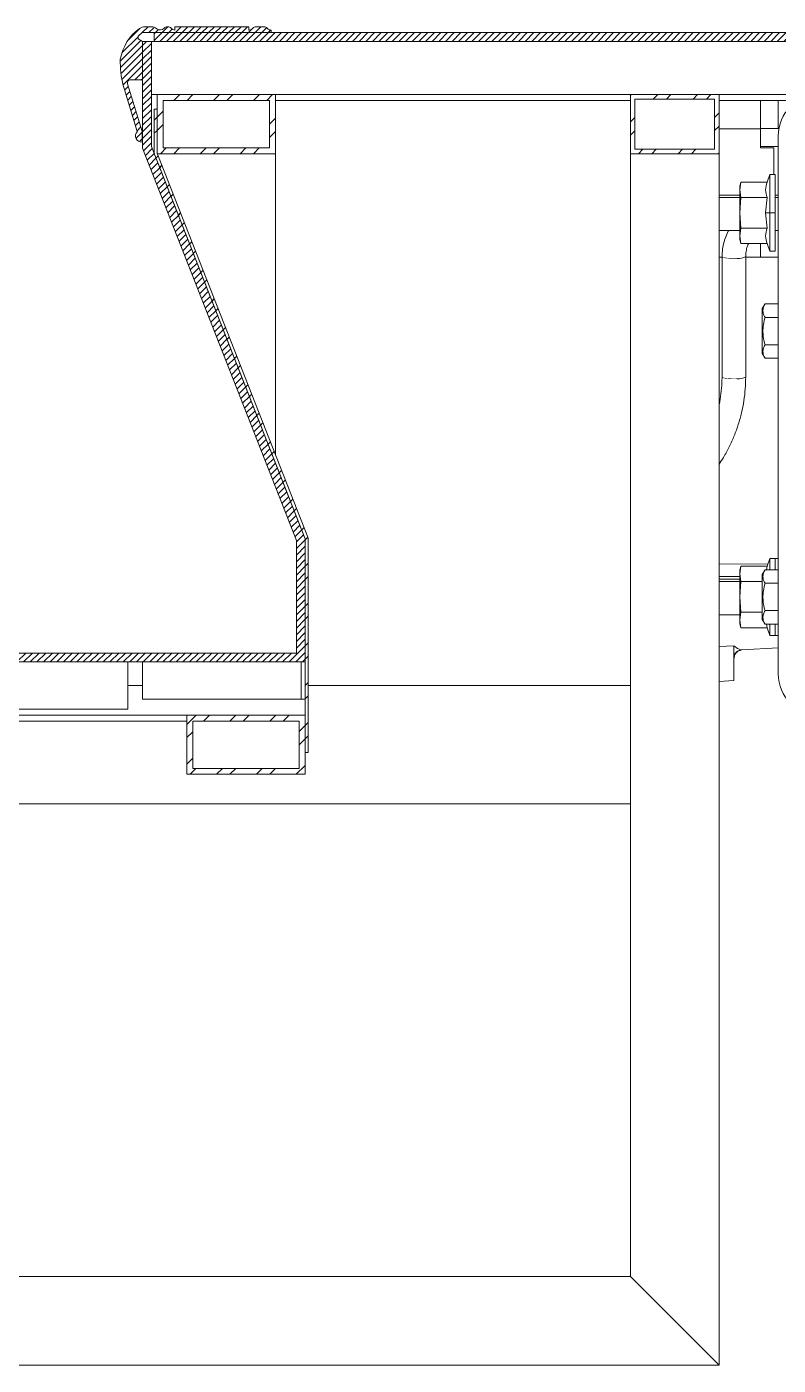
# Model space of a CAD drawing. Header units: millimetres. Extents: x -16985 to -606, y 2122 to 9380.
# Drawn here: x -2649.4 to -2395.3, y 4758.2 to 5211.2 of the extents above; entities that cross this region are included whole.
import ezdxf

# ---------------------------------------------------------------- set-up
doc = ezdxf.new("R2010")
doc.units = ezdxf.units.MM
for name, pattern in [('K5LT32768', [0]), ('K5LT32769', [0]), ('K5LT_THIN', [0])]:
    doc.linetypes.add(name, pattern=pattern)
pattern_1 = [(45, (0, 0), (-6.735192, 6.735192), []), (45, (4.49, 0), (-6.735192, 6.735192), [])]
pattern_2 = [(45, (0, 0), (-1.122532, 1.122532), [])]

msp = doc.modelspace()

# ---------------------------------------------------------------- hatches: boundary and pattern name
h = msp.add_hatch()
h.set_pattern_fill('ANSI31_ISO', style=0, pattern_type=0)
h.set_pattern_definition(pattern_2)
h.paths.add_polyline_path([(-2600.6, 5210.65), (-2601.73, 5211.16), (-2601.86, 5211.16), (-2602.98, 5210.65), (-2604.39, 5210.06), (-2605.41, 5210.47), (-2607.33, 5211.16), (-2609.51, 5211.16), (-2611.27, 5210.59), (-2614.88, 5206.99), (-2617.21, 5202.46), (-2617.79, 5200.16), (-2617.79, 5199), (-2617, 5192.13), (-2616.48, 5190.23), (-2612.03, 5175.66), (-2612.64, 5174.01), (-2611.75, 5172.49), (-2610.43, 5172.16), (-2610.43, 5175.66), (-2615.38, 5191.86), (-2615.25, 5192.73), (-2614.49, 5193.15), (-2614.42, 5193.16), (-2610.29, 5193.16), (-2610.29, 5206.16), (-2611.79, 5207.02), (-2611.79, 5208.01), (-2610.43, 5209.19), (-2566.79, 5209.19), (-2566.79, 5210.06), (-2568.1, 5210.65), (-2569.23, 5211.16), (-2571.86, 5211.16), (-2572.98, 5210.65), (-2574.29, 5210.06), (-2574.29, 5211.16), (-2599.29, 5211.16), (-2599.29, 5210.06)])
h = msp.add_hatch()
h.set_pattern_fill('ANSI31_ISO', style=0, pattern_type=0)
h.set_pattern_definition(pattern_2)
h.paths.add_polyline_path([(-2359.29, 5209.19), (-2606.29, 5209.19), (-2606.29, 5206.19), (-2359.29, 5206.19)])
h = msp.add_hatch()
h.set_pattern_fill('ANSI31_ISO', style=0, pattern_type=0)
h.set_pattern_definition(pattern_2)
h.paths.add_polyline_path([(-2610.29, 5170.11), (-2558.23, 5037.26), (-2558.23, 4999.19), (-2806.38, 4999.19), (-2806.38, 4996.19), (-2555.23, 4996.19), (-2555.23, 5037.83), (-2607.29, 5170.68), (-2607.29, 5206.19), (-2610.29, 5206.19)])
h = msp.add_hatch()
h.set_pattern_fill('ANSI32_ISO', style=0, pattern_type=0)
h.set_pattern_definition(pattern_1)
h.paths.add_polyline_path([(-2565.29, 5168.19), (-2565.29, 5188.19), (-2605.29, 5188.19), (-2605.29, 5168.19)])
h.paths.add_polyline_path([(-2603.29, 5186.19), (-2567.29, 5186.19), (-2567.29, 5170.19), (-2603.29, 5170.19)])
h = msp.add_hatch()
h.set_pattern_fill('ANSI32_ISO', style=0, pattern_type=0)
h.set_pattern_definition(pattern_1)
h.paths.add_polyline_path([(-2415.29, 5168.19), (-2415.29, 5188.19), (-2445.29, 5188.19), (-2445.29, 5168.19)])
h.paths.add_polyline_path([(-2443.79, 5186.69), (-2416.79, 5186.69), (-2416.79, 5169.69), (-2443.79, 5169.69)])
h = msp.add_hatch()
h.set_pattern_fill('ANSI32_ISO', style=0, pattern_type=0)
h.set_pattern_definition(pattern_1)
h.paths.add_polyline_path([(-2555.23, 4965.57), (-2554.23, 4965.57), (-2554.23, 5037.56), (-2554.39, 5038.44), (-2605.2, 5168.07), (-2605.29, 5168.58), (-2605.29, 5183.31), (-2606.29, 5183.31), (-2606.29, 5168.58), (-2606.13, 5167.7), (-2555.33, 5038.07), (-2555.23, 5037.56)])
h = msp.add_hatch()
h.set_pattern_fill('ANSI32_ISO', style=0, pattern_type=0)
h.set_pattern_definition(pattern_1)
h.paths.add_polyline_path([(-2555.29, 4958.19), (-2555.29, 4978.19), (-2595.29, 4978.19), (-2595.29, 4958.19)])
h.paths.add_polyline_path([(-2593.29, 4976.19), (-2557.29, 4976.19), (-2557.29, 4960.19), (-2593.29, 4960.19)])

# ---------------------------------------------------------------- linework, layer by layer
at = {"color": 7, "linetype": 'K5LT_THIN', "lineweight": 18}
for p, q in [((-2611.79, 5208.01), (-2610.43, 5209.19)), ((-2610.43, 5209.19), (-2566.79, 5209.19)), ((-2607.33, 5211.16), (-2609.51, 5211.16)), ((-2606.29, 5209.19), (-2606.29, 5206.19)), ((-2606.29, 5209.19), (-2359.29, 5209.19)), ((-2601.73, 5211.16), (-2601.86, 5211.16)), ((-2599.29, 5211.16), (-2599.29, 5210.06)), ((-2574.29, 5211.16), (-2599.29, 5211.16)), ((-2574.29, 5210.06), (-2574.29, 5211.16)), ((-2569.23, 5211.16), (-2571.86, 5211.16)), ((-2566.79, 5209.19), (-2566.79, 5210.06)), ((-2611.79, 5207.02), (-2611.79, 5208.01)), ((-2610.29, 5206.16), (-2611.79, 5207.02)), ((-2610.29, 5170.11), (-2610.29, 5206.19)), ((-2610.29, 5206.19), (-2607.29, 5206.19)), ((-2610.29, 5193.16), (-2610.29, 5206.16)), ((-2607.29, 5170.68), (-2607.29, 5206.19)), ((-2607.29, 5206.19), (-2606.29, 5206.19)), ((-2606.29, 5206.19), (-2359.29, 5206.19)), ((-2617.79, 5200.16), (-2617.79, 5199)), ((-2610.43, 5175.66), (-2615.38, 5191.86)), ((-2614.42, 5193.16), (-2610.29, 5193.16)), ((-2616.48, 5190.23), (-2612.03, 5175.66)), ((-2607.29, 5188.19), (-2605.29, 5188.19)), ((-2605.29, 5188.19), (-2605.29, 5168.19)), ((-2565.29, 5188.19), (-2605.29, 5188.19)), ((-2565.29, 5168.19), (-2565.29, 5188.19)), ((-2445.29, 5188.19), (-2565.29, 5188.19)), ((-2445.29, 5188.19), (-2445.29, 5168.19)), ((-2415.29, 5188.19), (-2445.29, 5188.19)), ((-2443.79, 5186.69), (-2443.79, 5169.69)), ((-2416.79, 5186.69), (-2443.79, 5186.69)), ((-2416.79, 5169.69), (-2416.79, 5186.69)), ((-2415.29, 5168.19), (-2415.29, 5188.19)), ((-2381.29, 5188.19), (-2415.29, 5188.19)), ((-2606.29, 5183.31), (-2605.29, 5183.31)), ((-2606.29, 5168.58), (-2606.29, 5183.31)), ((-2605.29, 5168.58), (-2605.29, 5183.31)), ((-2603.29, 5186.19), (-2603.29, 5170.19)), ((-2567.29, 5186.19), (-2603.29, 5186.19)), ((-2567.29, 5170.19), (-2567.29, 5186.19)), ((-2445.29, 5186.19), (-2565.29, 5186.19)), ((-2388.5, 5186.19), (-2415.29, 5186.19)), ((-2401.29, 5176.69), (-2401.29, 5186.19)), ((-2395.29, 5176.69), (-2395.29, 5186.19)), ((-2610.43, 5172.16), (-2610.43, 5175.66)), ((-2401.29, 5170.69), (-2401.29, 5176.69)), ((-2401.29, 5176.69), (-2395.29, 5176.69)), ((-2401.29, 5176.59), (-2401.29, 5170.19)), ((-2395.29, 4992.19), (-2395.29, 5174.19)), ((-2558.23, 5037.26), (-2610.29, 5170.11)), ((-2555.23, 5037.83), (-2607.29, 5170.68)), ((-2603.29, 5170.19), (-2567.29, 5170.19)), ((-2443.79, 5169.69), (-2416.79, 5169.69)), ((-2401.29, 5170.69), (-2395.29, 5170.69)), ((-2396.79, 5170.19), (-2401.29, 5170.19)), ((-2396.79, 5170.19), (-2396.79, 5161.19)), ((-2555.33, 5038.07), (-2606.13, 5167.7)), ((-2605.29, 5168.19), (-2565.29, 5168.19)), ((-2554.39, 5038.44), (-2605.2, 5168.07)), ((-2565.29, 5066.25), (-2565.29, 5168.19)), ((-2445.29, 5168.19), (-2415.29, 5168.19)), ((-2445.29, 4788.19), (-2445.29, 5168.19)), ((-2415.29, 5154.19), (-2415.29, 5168.19)), ((-2398.09, 5161.19), (-2399.04, 5158.58)), ((-2396.29, 5161.19), (-2398.09, 5161.19)), ((-2398.09, 5161.19), (-2398.09, 5148.19)), ((-2396.29, 5161.19), (-2396.29, 5148.19)), ((-2407.92, 5158.59), (-2408.29, 5157.19)), ((-2408.29, 5155.98), (-2407.92, 5158.58)), ((-2408.29, 5155.98), (-2408.29, 5157.19)), ((-2408.29, 5148.19), (-2408.29, 5155.98)), ((-2407.92, 5153.38), (-2408.29, 5155.98)), ((-2399.04, 5158.58), (-2407.92, 5158.58)), ((-2408.29, 5154.19), (-2415.29, 5154.19)), ((-2415.29, 5153.38), (-2415.29, 5154.19)), ((-2415.29, 5142.19), (-2415.29, 5153.38)), ((-2408.29, 5148.19), (-2407.92, 5153.38)), ((-2399.04, 5153.38), (-2407.92, 5153.38)), ((-2399.04, 5153.38), (-2399.55, 5148.19)), ((-2395.29, 5154.19), (-2396.29, 5154.19)), ((-2407.92, 5142.99), (-2408.29, 5148.19)), ((-2408.29, 5140.39), (-2408.29, 5148.19)), ((-2399.55, 5148.19), (-2399.04, 5142.99)), ((-2398.09, 5148.19), (-2399.55, 5148.19)), ((-2398.09, 5135.19), (-2398.09, 5148.19)), ((-2396.29, 5148.19), (-2398.09, 5148.19)), ((-2396.29, 5135.19), (-2396.29, 5148.19)), ((-2415.29, 5142.19), (-2408.29, 5142.19)), ((-2415.29, 5024.19), (-2415.29, 5142.19)), ((-2408.29, 5140.39), (-2407.92, 5142.99)), ((-2399.04, 5142.99), (-2407.92, 5142.99)), ((-2396.29, 5142.19), (-2395.29, 5142.19)), ((-2407.92, 5137.79), (-2408.29, 5140.39)), ((-2408.29, 5139.19), (-2408.29, 5140.39)), ((-2408.29, 5139.19), (-2407.92, 5137.78)), ((-2399.04, 5137.79), (-2407.92, 5137.79)), ((-2401.29, 5133.19), (-2401.29, 5137.79)), ((-2399.04, 5137.79), (-2398.09, 5135.19)), ((-2415.29, 5133.19), (-2414.29, 5133.19)), ((-2414.29, 5133.36), (-2414.29, 5092.62)), ((-2406.29, 5092.62), (-2406.29, 5133.36)), ((-2406.29, 5133.19), (-2401.29, 5133.19)), ((-2401.29, 5133.19), (-2395.29, 5133.19)), ((-2398.09, 5135.19), (-2396.29, 5135.19)), ((-2399.75, 5117.42), (-2400.69, 5115.79)), ((-2400.69, 5115.79), (-2400.69, 5100.59)), ((-2399.75, 5117.42), (-2395.29, 5117.42)), ((-2399.75, 5112.81), (-2395.29, 5112.81)), ((-2400.69, 5100.59), (-2399.75, 5098.95)), ((-2399.75, 5103.57), (-2395.29, 5103.57)), ((-2395.29, 5098.95), (-2399.75, 5098.95)), ((-2558.23, 4999.19), (-2558.23, 5037.26)), ((-2555.23, 4996.19), (-2555.23, 5037.83)), ((-2555.23, 5037.56), (-2555.23, 4965.57)), ((-2554.23, 5037.56), (-2554.23, 4965.57)), ((-2407.92, 5028.59), (-2408.29, 5027.19)), ((-2408.29, 5025.98), (-2407.92, 5028.58)), ((-2399.04, 5028.58), (-2407.92, 5028.58)), ((-2406.93, 5028.59), (-2406.93, 5028.58)), ((-2399.04, 5028.58), (-2399.27, 5027.42)), ((-2398.09, 5031.19), (-2399.04, 5028.58)), ((-2396.29, 5031.19), (-2398.09, 5031.19)), ((-2398.09, 5031.19), (-2398.09, 5027.42)), ((-2395.3, 5031.19), (-2396.29, 5031.19)), ((-2396.29, 5031.19), (-2396.29, 5027.42)), ((-2395.3, 5031.19), (-2395.3, 5027.42)), ((-2408.29, 5024.19), (-2415.29, 5024.19)), ((-2415.29, 5023.38), (-2415.29, 5024.19)), ((-2408.29, 5025.98), (-2408.29, 5027.19)), ((-2408.29, 5018.19), (-2408.29, 5025.98)), ((-2407.92, 5023.38), (-2408.29, 5025.98)), ((-2399.75, 5027.42), (-2400.69, 5025.79)), ((-2400.69, 5025.79), (-2400.69, 5010.59)), ((-2399.75, 5027.42), (-2395.29, 5027.42)), ((-2415.29, 5012.19), (-2415.29, 5023.38)), ((-2408.29, 5018.19), (-2407.92, 5023.38)), ((-2400.69, 5023.38), (-2407.92, 5023.38)), ((-2399.75, 5022.81), (-2395.29, 5022.81)), ((-2407.92, 5012.99), (-2408.29, 5018.19)), ((-2408.29, 5010.39), (-2408.29, 5018.19)), ((-2415.29, 5012.19), (-2408.29, 5012.19)), ((-2415.29, 4887.62), (-2415.29, 5012.19)), ((-2408.29, 5010.39), (-2407.92, 5012.99)), ((-2407.92, 5007.79), (-2408.29, 5010.39)), ((-2408.29, 5009.19), (-2408.29, 5010.39)), ((-2400.69, 5012.99), (-2407.92, 5012.99)), ((-2400.69, 5010.59), (-2399.75, 5008.95)), ((-2399.75, 5013.57), (-2395.29, 5013.57)), ((-2408.29, 5009.19), (-2407.92, 5007.78)), ((-2399.04, 5007.79), (-2407.92, 5007.79)), ((-2406.93, 5007.79), (-2406.93, 5007.78)), ((-2395.29, 5008.95), (-2399.75, 5008.95)), ((-2399.27, 5008.95), (-2399.04, 5007.79)), ((-2399.04, 5007.79), (-2398.09, 5005.19)), ((-2398.09, 5005.19), (-2398.09, 5008.95)), ((-2396.29, 5005.19), (-2396.29, 5008.95)), ((-2395.3, 5005.19), (-2395.3, 5008.95)), ((-2410.25, 5001.65), (-2410.25, 4998.39)), ((-2407.65, 5000.28), (-2395.29, 5000.92)), ((-2398.09, 5005.19), (-2396.29, 5005.19)), ((-2396.29, 5005.19), (-2395.3, 5005.19)), ((-2558.23, 4999.19), (-2806.38, 4999.19)), ((-2410.25, 4998.39), (-2410.25, 4997.29)), ((-2410.25, 4997.29), (-2410.25, 4989.88)), ((-2408.1, 5000.17), (-2408.08, 5000.2)), ((-2407.84, 5000.33), (-2407.65, 5000.28)), ((-2555.23, 4996.19), (-2806.38, 4996.19)), ((-2615.29, 4980.19), (-2615.29, 4996.19)), ((-2610.23, 4983.57), (-2610.23, 4996.19)), ((-2610.23, 4988.19), (-2615.29, 4988.19)), ((-2554.23, 4988.19), (-2445.29, 4988.19)), ((-2445.29, 4948.19), (-2445.29, 4988.19)), ((-2410.25, 4989.88), (-2415.29, 4989.6)), ((-2556.63, 4983.57), (-2610.23, 4983.57)), ((-2556.63, 4983.57), (-2555.23, 4983.57)), ((-2595.29, 4978.19), (-2765.29, 4978.19)), ((-2758.29, 4980.19), (-2615.29, 4980.19)), ((-2595.29, 4978.19), (-2595.29, 4958.19)), ((-2555.29, 4978.19), (-2595.29, 4978.19)), ((-2555.29, 4958.19), (-2555.29, 4978.19)), ((-2595.29, 4976.19), (-2765.29, 4976.19)), ((-2557.29, 4976.19), (-2593.29, 4976.19)), ((-2593.29, 4976.19), (-2593.29, 4960.19)), ((-2557.29, 4960.19), (-2557.29, 4976.19)), ((-2554.23, 4965.57), (-2555.23, 4965.57)), ((-2593.29, 4960.19), (-2557.29, 4960.19)), ((-2595.29, 4958.19), (-2555.29, 4958.19)), ((-2796.22, 4948.19), (-2445.29, 4948.19)), ((-2415.29, 4758.19), (-2415.29, 4887.62)), ((-2698.54, 4788.19), (-2445.29, 4788.19)), ((-2415.29, 4758.19), (-2445.29, 4788.19)), ((-2699.57, 4758.19), (-2415.29, 4758.19))]:
    msp.add_line(p, q, dxfattribs=at)
at = {"color": 8, "linetype": 'K5LT32768', "lineweight": 15, "true_color": 0x808080}
for p, q in [((-2415.29, 5176.59), (-2401.29, 5176.59)), ((-2408.29, 5153.38), (-2415.29, 5153.38)), ((-2395.29, 5153.38), (-2396.29, 5153.38)), ((-2398.78, 5029.29), (-2415.29, 5029.44)), ((-2395.29, 5029.26), (-2395.3, 5029.26)), ((-2415.29, 5025.14), (-2408.29, 5025.14)), ((-2408.29, 5023.38), (-2415.29, 5023.38)), ((-2415.29, 5001.4), (-2410.25, 5001.65)), ((-2556.63, 4996.19), (-2556.63, 4983.57))]:
    msp.add_line(p, q, dxfattribs=at)
at = {"color": 8, "linetype": 'K5LT32769', "true_color": 0x808080, "const_width": 0.18}
for points in [[(-2409.13, 5132.78), (-2410.31, 5132.76), (-2411.49, 5132.78), (-2412.56, 5132.86), (-2413.43, 5132.98), (-2414.02, 5133.14), (-2414.28, 5133.32), (-2414.29, 5133.36)], [(-2409.13, 5092.04), (-2410.31, 5092.01), (-2411.49, 5092.04), (-2412.56, 5092.12), (-2413.43, 5092.24), (-2414.02, 5092.4), (-2414.28, 5092.57), (-2414.29, 5092.62)]]:
    msp.add_lwpolyline(points, dxfattribs=at)
at = {"color": 7, "linetype": 'K5LT_THIN', "lineweight": 18}
for centre, radius, start, end in [((-2601.68, 5197.34), 16.35, 125.8708, 170.0726), ((-2609.51, 5208.16), 3, 90, 125.8708), ((-2607.33, 5208.16), 3, 50.2984, 90), ((-2604.29, 5211.81), 1.75, 230.2984, 318.4753), ((-2601.86, 5209.66), 1.5, 90, 138.4753), ((-2601.73, 5209.66), 1.5, 41.5247, 90), ((-2599.29, 5211.81), 1.75, 221.5247, 270), ((-2574.29, 5211.81), 1.75, 270, 318.4753), ((-2571.86, 5209.66), 1.5, 90, 138.4753), ((-2569.23, 5209.66), 1.5, 41.5247, 90), ((-2566.79, 5211.81), 1.75, 221.5247, 270), ((-2587.79, 5199), 30, 180, 197), ((-2614.42, 5192.16), 1, 90, 197), ((-2381.29, 5174.19), 14, 90, 180), ((-2610.61, 5174.19), 2.04, 133.851, 275.2834), ((-2603.89, 5168.58), 2.4, 180, 201.4), ((-2603.89, 5168.58), 1.4, 180, 201.4), ((-2556.63, 5037.56), 1.4, 0, 21.4), ((-2556.63, 5037.56), 2.4, 0, 21.4), ((-2381.29, 4992.19), 14, 180, 270)]:
    msp.add_arc(centre, radius, start, end, dxfattribs=at)
at = {"color": 8, "linetype": 'K5LT32768', "lineweight": 15, "true_color": 0x808080}
for centre, radius, start, end in [((-2408.53, 5137.1), 4.36, 262.0736, 300.8646), ((-2408.53, 5096.34), 4.34, 262.0299, 300.9471)]:
    msp.add_arc(centre, radius, start, end, dxfattribs=at)
at = {"color": 7, "linetype": 'K5LT_THIN', "lineweight": 18}
for points, knots in [([(-2399.04, 5158.58), (-2399.3, 5157.71), (-2399.8, 5155.98), (-2399.3, 5154.25), (-2399.04, 5153.38)], [0, 0, 0, 0, 0.5, 1, 1, 1, 1]), ([(-2412.04, 5142.19), (-2412.13, 5142.04), (-2412.64, 5141.2), (-2413.29, 5139.51), (-2413.95, 5137.17), (-2414.25, 5135.1), (-2414.28, 5133.82), (-2414.29, 5133.36)], [0, 0, 0, 0, 0.055872, 0.320038, 0.584109, 0.848098, 1, 1, 1, 1]), ([(-2399.04, 5142.99), (-2399.3, 5142.12), (-2399.8, 5140.39), (-2399.3, 5138.66), (-2399.04, 5137.79)], [0, 0, 0, 0, 0.5, 1, 1, 1, 1]), ([(-2406.29, 5133.36), (-2406.29, 5133.63), (-2406.27, 5134.52), (-2405.99, 5135.99), (-2405.65, 5137.21), (-2405.33, 5137.77), (-2405.32, 5137.79)], [0, 0, 0, 0, 0.179717, 0.581055, 0.9827, 1, 1, 1, 1]), ([(-2399.75, 5117.42), (-2399.95, 5117.02), (-2400.37, 5116.21), (-2400.52, 5115.01), (-2400.3, 5113.86), (-2399.93, 5113.16), (-2399.75, 5112.81)], [0, 0, 0, 0, 0.264614, 0.534966, 0.765352, 1, 1, 1, 1]), ([(-2399.75, 5112.81), (-2399.95, 5112), (-2400.37, 5110.38), (-2400.52, 5107.98), (-2400.3, 5105.69), (-2399.93, 5104.28), (-2399.75, 5103.57)], [0, 0, 0, 0, 0.264614, 0.534966, 0.765352, 1, 1, 1, 1]), ([(-2399.75, 5103.57), (-2399.95, 5103.17), (-2400.37, 5102.36), (-2400.52, 5101.16), (-2400.3, 5100.01), (-2399.93, 5099.3), (-2399.75, 5098.95)], [0, 0, 0, 0, 0.264614, 0.534966, 0.765352, 1, 1, 1, 1]), ([(-2414.29, 5092.62), (-2414.3, 5091.98), (-2414.32, 5090.1), (-2414.62, 5086.97), (-2414.97, 5084.46), (-2415.29, 5083.22), (-2415.29, 5083.21)], [0, 0, 0, 0, 0.200131, 0.597263, 0.994478, 1, 1, 1, 1]), ([(-2415.29, 5063.15), (-2414.79, 5063.9), (-2413.53, 5065.78), (-2411.81, 5068.99), (-2410.12, 5072.72), (-2408.73, 5076.58), (-2407.64, 5080.52), (-2406.86, 5084.54), (-2406.38, 5088.58), (-2406.32, 5091.28), (-2406.29, 5092.62)], [0, 0, 0, 0, 0.086428, 0.217311, 0.348182, 0.479043, 0.609894, 0.740737, 0.871574, 1, 1, 1, 1]), ([(-2399.75, 5027.42), (-2399.95, 5027.02), (-2400.37, 5026.21), (-2400.52, 5025.01), (-2400.3, 5023.86), (-2399.93, 5023.16), (-2399.75, 5022.81)], [0, 0, 0, 0, 0.264614, 0.534966, 0.765352, 1, 1, 1, 1]), ([(-2399.75, 5022.81), (-2399.95, 5022), (-2400.37, 5020.38), (-2400.52, 5017.98), (-2400.3, 5015.69), (-2399.93, 5014.28), (-2399.75, 5013.57)], [0, 0, 0, 0, 0.264614, 0.534966, 0.765352, 1, 1, 1, 1]), ([(-2399.75, 5013.57), (-2399.95, 5013.17), (-2400.37, 5012.36), (-2400.52, 5011.16), (-2400.3, 5010.01), (-2399.93, 5009.3), (-2399.75, 5008.95)], [0, 0, 0, 0, 0.264614, 0.534966, 0.765352, 1, 1, 1, 1]), ([(-2410.25, 4997.29), (-2410.21, 4997.67), (-2410.13, 4998.44), (-2409.47, 4999.39), (-2408.75, 4999.99), (-2408.23, 5000.09), (-2408.09, 5000.12)], [0, 0, 0, 0, 0.295864, 0.591728, 0.887592, 1, 1, 1, 1]), ([(-2408.02, 5000.23), (-2407.97, 5000.25), (-2407.9, 5000.26), (-2407.86, 5000.27), (-2407.85, 5000.28)], [0, 0, 0, 0, 0.753669, 1, 1, 1, 1])]:
    msp.add_open_spline(points, degree=3, knots=knots, dxfattribs=at)
at = {"color": 8, "linetype": 'K5LT32768', "lineweight": 15, "true_color": 0x808080}
for points, knots in [([(-2410.25, 5001.65), (-2409.72, 5001.24), (-2408.74, 5000.48), (-2408.12, 5000.38), (-2407.84, 5000.33)], [0, 0, 0, 0, 0.547793, 1, 1, 1, 1]), ([(-2408.01, 5000.2), (-2408.17, 5000.18), (-2408.61, 5000.11), (-2409.24, 4999.74), (-2409.87, 4999.16), (-2410.13, 4998.64), (-2410.25, 4998.39)], [0, 0, 0, 0, 0.157146, 0.438097, 0.719049, 1, 1, 1, 1])]:
    msp.add_open_spline(points, degree=3, knots=knots, dxfattribs=at)

doc.saveas('drawing.dxf')
